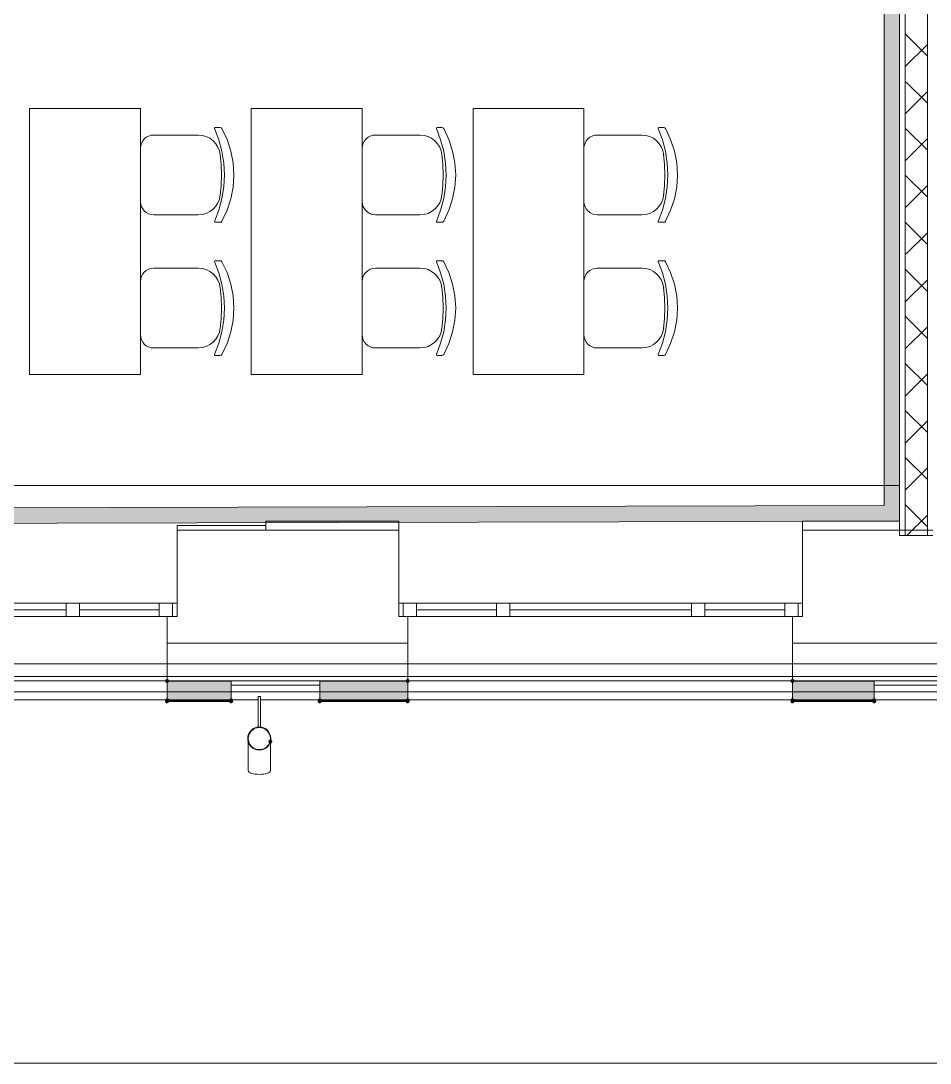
# Model space of a CAD drawing. Header units: millimetres. Extents: x 0 to 1189, y 0 to 841.
# Drawn here: x 423.22 to 464.22, y 287.87 to 334.86 of the extents above; entities that cross this region are included whole.
import ezdxf

# ---------------------------------------------------------------- set-up
doc = ezdxf.new("R2010")
doc.units = ezdxf.units.MM

msp = doc.modelspace()

# ---------------------------------------------------------------- hatches: boundary and pattern name
at = {"true_color": 0x9f9f00}
h = msp.add_hatch(color=54, dxfattribs=at)
h.dxf.hatch_style = 2
h.paths.add_polyline_path([(462.149706, 363.301326), (462.849707, 363.304326), (462.849707, 313.004249), (462.149706, 313.002249)])
at = {"true_color": 0xf1d696}
h = msp.add_hatch(color=41, dxfattribs=at)
h.dxf.hatch_style = 2
h.paths.add_polyline_path([(462.149706, 313.002249), (462.149706, 312.302248), (380.542581, 312.105248), (380.533581, 312.805249)])
h = msp.add_hatch(color=41, dxfattribs=at)
h.dxf.hatch_style = 2
h.paths.add_polyline_path([(462.149706, 313.002249), (462.849707, 313.004249), (462.849707, 312.304248)])
h = msp.add_hatch(color=41, dxfattribs=at)
h.dxf.hatch_style = 2
h.paths.add_polyline_path([(462.149706, 312.302248), (462.149706, 313.002249), (462.848707, 312.305248)])
h = msp.add_hatch(color=7)
h.dxf.hatch_style = 2
h.paths.add_polyline_path([(429.726657, 305.094237), (429.753094, 305.030674), (429.816657, 305.004237), (429.880219, 305.030674), (429.906657, 305.094237), (429.906657, 305.104237), (429.880219, 305.167799), (429.816657, 305.194237), (429.753094, 305.167799), (429.726657, 305.104237)])
at = {"true_color": 0x3d3d3d}
h = msp.add_hatch(color=250, dxfattribs=at)
h.dxf.hatch_style = 2
h.paths.add_polyline_path([(432.701661, 305.094237), (432.701661, 304.232235), (429.816657, 304.232235), (429.816657, 305.094237)])
h = msp.add_hatch(color=250, dxfattribs=at)
h.dxf.hatch_style = 2
h.paths.add_polyline_path([(440.666673, 305.094237), (440.666673, 304.232235), (436.701667, 304.232235), (436.701667, 305.094237)])
h = msp.add_hatch(color=250, dxfattribs=at)
h.dxf.hatch_style = 2
h.paths.add_polyline_path([(440.666673, 305.094237), (440.182673, 305.094237), (440.666673, 305.104237)])
h = msp.add_hatch(color=7)
h.dxf.hatch_style = 2
h.paths.add_polyline_path([(440.756673, 305.104237), (440.730236, 305.167799), (440.666673, 305.194237), (440.603111, 305.167799), (440.576673, 305.104237), (440.576673, 305.094237), (440.603111, 305.030674), (440.666673, 305.004237), (440.730236, 305.030674), (440.756673, 305.094237)])
h = msp.add_hatch(color=7)
h.dxf.hatch_style = 2
h.paths.add_polyline_path([(457.9267, 305.094237), (457.953137, 305.030674), (458.0167, 305.004237), (458.080262, 305.030674), (458.1067, 305.094237), (458.1067, 305.104237), (458.080262, 305.167799), (458.0167, 305.194237), (457.953137, 305.167799), (457.9267, 305.104237)])
h = msp.add_hatch(color=250, dxfattribs=at)
h.dxf.hatch_style = 2
h.paths.add_polyline_path([(458.0167, 305.094237), (461.701705, 305.094237), (461.701705, 304.232235), (458.0167, 304.232235)])
h = msp.add_hatch(color=250, dxfattribs=at)
h.dxf.hatch_style = 2
h.paths.add_polyline_path([(461.701705, 305.094237), (458.644701, 305.094237), (461.701705, 305.104237)])
h = msp.add_hatch(color=7)
h.dxf.hatch_style = 2
h.paths.add_polyline_path([(429.906657, 304.232235), (429.880219, 304.295798), (429.816657, 304.322236), (429.753094, 304.295798), (429.726657, 304.232235), (429.726657, 304.219235), (429.753094, 304.155673), (429.816657, 304.129235), (429.880219, 304.155673), (429.906657, 304.219235)])
h = msp.add_hatch(color=7)
h.dxf.hatch_style = 2
h.paths.add_polyline_path([(429.726657, 304.211235), (429.753094, 304.147673), (429.816657, 304.121235), (429.880219, 304.147673), (429.906657, 304.211235), (429.880219, 304.277798), (429.816657, 304.304236), (429.753094, 304.277798)])
h = msp.add_hatch(color=7)
h.dxf.hatch_style = 2
h.paths.add_polyline_path([(429.726657, 304.188235), (429.753094, 304.124673), (429.816657, 304.098235), (429.880219, 304.124673), (429.906657, 304.188235), (429.880219, 304.255798), (429.816657, 304.282236), (429.753094, 304.255798)])
h = msp.add_hatch(color=7)
h.dxf.hatch_style = 2
h.paths.add_polyline_path([(429.726657, 304.176235), (429.753094, 304.112673), (429.816657, 304.086235), (429.880219, 304.112673), (429.906657, 304.176235), (429.906657, 304.189235), (429.880219, 304.252798), (429.816657, 304.279236), (429.753094, 304.252798), (429.726657, 304.189235)])
h = msp.add_hatch(color=7)
h.dxf.hatch_style = 2
h.paths.add_polyline_path([(429.906657, 304.189235), (429.880219, 304.252798), (429.816657, 304.279236), (429.753094, 304.252798), (429.726657, 304.189235), (429.726657, 304.176235), (429.753094, 304.112673), (429.816657, 304.086235), (429.880219, 304.112673), (429.906657, 304.176235)])
h = msp.add_hatch(color=7)
h.dxf.hatch_style = 2
h.paths.add_polyline_path([(429.906657, 304.186235), (429.880219, 304.249798), (429.816657, 304.276236), (429.753094, 304.249798), (429.726657, 304.186235), (429.726657, 304.176235), (429.753094, 304.112673), (429.816657, 304.086235), (429.880219, 304.112673), (429.906657, 304.176235)])
h = msp.add_hatch(color=250, dxfattribs=at)
h.dxf.hatch_style = 2
h.paths.add_polyline_path([(429.816657, 304.176235), (429.816657, 304.188235), (432.701661, 304.188235), (432.701661, 304.176235)])
h = msp.add_hatch(color=7)
h.dxf.hatch_style = 2
h.paths.add_polyline_path([(432.611661, 304.219235), (432.638098, 304.155673), (432.701661, 304.129235), (432.765224, 304.155673), (432.791661, 304.219235), (432.791661, 304.232235), (432.765224, 304.295798), (432.701661, 304.322236), (432.638098, 304.295798), (432.611661, 304.232235)])
h = msp.add_hatch(color=7)
h.dxf.hatch_style = 2
h.paths.add_polyline_path([(432.791661, 304.214235), (432.765224, 304.277798), (432.701661, 304.304236), (432.638098, 304.277798), (432.611661, 304.214235), (432.638098, 304.147673), (432.701661, 304.121235), (432.765224, 304.147673)])
h = msp.add_hatch(color=7)
h.dxf.hatch_style = 2
h.paths.add_polyline_path([(432.791661, 304.192235), (432.765224, 304.255798), (432.701661, 304.282236), (432.638098, 304.255798), (432.611661, 304.192235), (432.638098, 304.124673), (432.701661, 304.098235), (432.765224, 304.124673)])
h = msp.add_hatch(color=7)
h.dxf.hatch_style = 2
h.paths.add_polyline_path([(432.611661, 304.176235), (432.638098, 304.112673), (432.701661, 304.086235), (432.765224, 304.112673), (432.791661, 304.176235), (432.791661, 304.189235), (432.765224, 304.252798), (432.701661, 304.279236), (432.638098, 304.252798), (432.611661, 304.189235)])
h = msp.add_hatch(color=7)
h.dxf.hatch_style = 2
h.paths.add_polyline_path([(432.791661, 304.189235), (432.765224, 304.252798), (432.701661, 304.279236), (432.638098, 304.252798), (432.611661, 304.189235), (432.611661, 304.176235), (432.638098, 304.112673), (432.701661, 304.086235), (432.765224, 304.112673), (432.791661, 304.176235)])
h = msp.add_hatch(color=7)
h.dxf.hatch_style = 2
h.paths.add_polyline_path([(432.611661, 304.176235), (432.638098, 304.112673), (432.701661, 304.086235), (432.765224, 304.112673), (432.791661, 304.176235), (432.791661, 304.186235), (432.765224, 304.249798), (432.701661, 304.276236), (432.638098, 304.249798), (432.611661, 304.186235)])
h = msp.add_hatch(color=7)
h.dxf.hatch_style = 2
h.paths.add_polyline_path([(436.791667, 304.232235), (436.76523, 304.295798), (436.701667, 304.322236), (436.638105, 304.295798), (436.611667, 304.232235), (436.611667, 304.219235), (436.638105, 304.155673), (436.701667, 304.129235), (436.76523, 304.155673), (436.791667, 304.219235)])
h = msp.add_hatch(color=7)
h.dxf.hatch_style = 2
h.paths.add_polyline_path([(436.611667, 304.211235), (436.638105, 304.147673), (436.701667, 304.121235), (436.76523, 304.147673), (436.791667, 304.211235), (436.76523, 304.277798), (436.701667, 304.304236), (436.638105, 304.277798)])
h = msp.add_hatch(color=7)
h.dxf.hatch_style = 2
h.paths.add_polyline_path([(436.611667, 304.188235), (436.638105, 304.124673), (436.701667, 304.098235), (436.76523, 304.124673), (436.791667, 304.188235), (436.76523, 304.255798), (436.701667, 304.282236), (436.638105, 304.255798)])
h = msp.add_hatch(color=7)
h.dxf.hatch_style = 2
h.paths.add_polyline_path([(436.611667, 304.176235), (436.638105, 304.112673), (436.701667, 304.086235), (436.76523, 304.112673), (436.791667, 304.176235), (436.791667, 304.189235), (436.76523, 304.252798), (436.701667, 304.279236), (436.638105, 304.252798), (436.611667, 304.189235)])
h = msp.add_hatch(color=7)
h.dxf.hatch_style = 2
h.paths.add_polyline_path([(436.791667, 304.189235), (436.76523, 304.252798), (436.701667, 304.279236), (436.638105, 304.252798), (436.611667, 304.189235), (436.611667, 304.176235), (436.638105, 304.112673), (436.701667, 304.086235), (436.76523, 304.112673), (436.791667, 304.176235)])
h = msp.add_hatch(color=7)
h.dxf.hatch_style = 2
h.paths.add_polyline_path([(436.791667, 304.186235), (436.76523, 304.249798), (436.701667, 304.276236), (436.638105, 304.249798), (436.611667, 304.186235), (436.611667, 304.176235), (436.638105, 304.112673), (436.701667, 304.086235), (436.76523, 304.112673), (436.791667, 304.176235)])
h = msp.add_hatch(color=250, dxfattribs=at)
h.dxf.hatch_style = 2
h.paths.add_polyline_path([(436.701667, 304.176235), (436.701667, 304.188235), (440.666673, 304.188235), (440.666673, 304.176235)])
h = msp.add_hatch(color=7)
h.dxf.hatch_style = 2
h.paths.add_polyline_path([(440.576673, 304.219235), (440.603111, 304.155673), (440.666673, 304.129235), (440.730236, 304.155673), (440.756673, 304.219235), (440.756673, 304.232235), (440.730236, 304.295798), (440.666673, 304.322236), (440.603111, 304.295798), (440.576673, 304.232235)])
h = msp.add_hatch(color=7)
h.dxf.hatch_style = 2
h.paths.add_polyline_path([(440.756673, 304.214235), (440.730236, 304.277798), (440.666673, 304.304236), (440.603111, 304.277798), (440.576673, 304.214235), (440.603111, 304.147673), (440.666673, 304.121235), (440.730236, 304.147673)])
h = msp.add_hatch(color=7)
h.dxf.hatch_style = 2
h.paths.add_polyline_path([(440.756673, 304.192235), (440.730236, 304.255798), (440.666673, 304.282236), (440.603111, 304.255798), (440.576673, 304.192235), (440.603111, 304.124673), (440.666673, 304.098235), (440.730236, 304.124673)])
h = msp.add_hatch(color=7)
h.dxf.hatch_style = 2
h.paths.add_polyline_path([(440.576673, 304.176235), (440.603111, 304.112673), (440.666673, 304.086235), (440.730236, 304.112673), (440.756673, 304.176235), (440.756673, 304.189235), (440.730236, 304.252798), (440.666673, 304.279236), (440.603111, 304.252798), (440.576673, 304.189235)])
h = msp.add_hatch(color=7)
h.dxf.hatch_style = 2
h.paths.add_polyline_path([(440.756673, 304.189235), (440.730236, 304.252798), (440.666673, 304.279236), (440.603111, 304.252798), (440.576673, 304.189235), (440.576673, 304.176235), (440.603111, 304.112673), (440.666673, 304.086235), (440.730236, 304.112673), (440.756673, 304.176235)])
h = msp.add_hatch(color=7)
h.dxf.hatch_style = 2
h.paths.add_polyline_path([(440.576673, 304.176235), (440.603111, 304.112673), (440.666673, 304.086235), (440.730236, 304.112673), (440.756673, 304.176235), (440.756673, 304.186235), (440.730236, 304.249798), (440.666673, 304.276236), (440.603111, 304.249798), (440.576673, 304.186235)])
h = msp.add_hatch(color=7)
h.dxf.hatch_style = 2
h.paths.add_polyline_path([(458.1067, 304.232235), (458.080262, 304.295798), (458.0167, 304.322236), (457.953137, 304.295798), (457.9267, 304.232235), (457.9267, 304.219235), (457.953137, 304.155673), (458.0167, 304.129235), (458.080262, 304.155673), (458.1067, 304.219235)])
h = msp.add_hatch(color=7)
h.dxf.hatch_style = 2
h.paths.add_polyline_path([(457.9267, 304.211235), (457.953137, 304.147673), (458.0167, 304.121235), (458.080262, 304.147673), (458.1067, 304.211235), (458.080262, 304.277798), (458.0167, 304.304236), (457.953137, 304.277798)])
h = msp.add_hatch(color=7)
h.dxf.hatch_style = 2
h.paths.add_polyline_path([(457.9267, 304.188235), (457.953137, 304.124673), (458.0167, 304.098235), (458.080262, 304.124673), (458.1067, 304.188235), (458.080262, 304.255798), (458.0167, 304.282236), (457.953137, 304.255798)])
h = msp.add_hatch(color=7)
h.dxf.hatch_style = 2
h.paths.add_polyline_path([(457.9267, 304.176235), (457.953137, 304.112673), (458.0167, 304.086235), (458.080262, 304.112673), (458.1067, 304.176235), (458.1067, 304.189235), (458.080262, 304.252798), (458.0167, 304.279236), (457.953137, 304.252798), (457.9267, 304.189235)])
h = msp.add_hatch(color=7)
h.dxf.hatch_style = 2
h.paths.add_polyline_path([(458.1067, 304.189235), (458.080262, 304.252798), (458.0167, 304.279236), (457.953137, 304.252798), (457.9267, 304.189235), (457.9267, 304.176235), (457.953137, 304.112673), (458.0167, 304.086235), (458.080262, 304.112673), (458.1067, 304.176235)])
h = msp.add_hatch(color=7)
h.dxf.hatch_style = 2
h.paths.add_polyline_path([(458.1067, 304.186235), (458.080262, 304.249798), (458.0167, 304.276236), (457.953137, 304.249798), (457.9267, 304.186235), (457.9267, 304.176235), (457.953137, 304.112673), (458.0167, 304.086235), (458.080262, 304.112673), (458.1067, 304.176235)])
h = msp.add_hatch(color=250, dxfattribs=at)
h.dxf.hatch_style = 2
h.paths.add_polyline_path([(461.701705, 304.214235), (458.0167, 304.214235)])
h = msp.add_hatch(color=250, dxfattribs=at)
h.dxf.hatch_style = 2
h.paths.add_polyline_path([(458.0167, 304.176235), (458.0167, 304.188235), (461.701705, 304.188235), (461.701705, 304.176235)])
h = msp.add_hatch(color=7)
h.dxf.hatch_style = 2
h.paths.add_polyline_path([(461.611705, 304.219235), (461.638143, 304.155673), (461.701705, 304.129235), (461.765268, 304.155673), (461.791706, 304.219235), (461.791706, 304.232235), (461.765268, 304.295798), (461.701705, 304.322236), (461.638143, 304.295798), (461.611705, 304.232235)])
h = msp.add_hatch(color=7)
h.dxf.hatch_style = 2
h.paths.add_polyline_path([(461.791706, 304.214235), (461.765268, 304.277798), (461.701705, 304.304236), (461.638143, 304.277798), (461.611705, 304.214235), (461.638143, 304.147673), (461.701705, 304.121235), (461.765268, 304.147673)])
h = msp.add_hatch(color=7)
h.dxf.hatch_style = 2
h.paths.add_polyline_path([(461.791706, 304.192235), (461.765268, 304.255798), (461.701705, 304.282236), (461.638143, 304.255798), (461.611705, 304.192235), (461.638143, 304.124673), (461.701705, 304.098235), (461.765268, 304.124673)])
h = msp.add_hatch(color=7)
h.dxf.hatch_style = 2
h.paths.add_polyline_path([(461.611705, 304.176235), (461.638143, 304.112673), (461.701705, 304.086235), (461.765268, 304.112673), (461.791706, 304.176235), (461.791706, 304.189235), (461.765268, 304.252798), (461.701705, 304.279236), (461.638143, 304.252798), (461.611705, 304.189235)])
h = msp.add_hatch(color=7)
h.dxf.hatch_style = 2
h.paths.add_polyline_path([(461.791706, 304.189235), (461.765268, 304.252798), (461.701705, 304.279236), (461.638143, 304.252798), (461.611705, 304.189235), (461.611705, 304.176235), (461.638143, 304.112673), (461.701705, 304.086235), (461.765268, 304.112673), (461.791706, 304.176235)])
h = msp.add_hatch(color=7)
h.dxf.hatch_style = 2
h.paths.add_polyline_path([(461.611705, 304.176235), (461.638143, 304.112673), (461.701705, 304.086235), (461.765268, 304.112673), (461.791706, 304.176235), (461.791706, 304.186235), (461.765268, 304.249798), (461.701705, 304.276236), (461.638143, 304.249798), (461.611705, 304.186235)])
h = msp.add_hatch(color=7)
h.dxf.hatch_style = 2
h.paths.add_polyline_path([(434.562664, 302.373233), (434.536226, 302.436795), (434.472664, 302.463233), (434.409101, 302.436795), (434.382664, 302.373233), (434.382664, 302.361233), (434.409101, 302.29767), (434.472664, 302.271232), (434.536226, 302.29767), (434.562664, 302.361233)])

# ---------------------------------------------------------------- linework, layer by layer
at = {"color": 7, "lineweight": 0}
for points in [[(462.849707, 364.004327), (462.849707, 312.304248)], [(462.849707, 313.004249), (462.849707, 364.004327)], [(463.099708, 364.004327), (463.099708, 311.656247)], [(464.099709, 364.004327), (464.099709, 311.656247)], [(462.149706, 363.301326), (462.149706, 313.002249)], [(464.099709, 333.26628), (463.099708, 334.266281)], [(463.099708, 332.793279), (464.099709, 333.793281)], [(464.099709, 331.145277), (463.099708, 332.145278)], [(463.099708, 330.672276), (464.099709, 331.672277)], [(464.099709, 329.024273), (463.099708, 330.024275)], [(463.099708, 328.550273), (464.099709, 329.550274)], [(464.099709, 326.90227), (463.099708, 327.902272)], [(463.099708, 326.429269), (464.099709, 327.429271)], [(464.099709, 324.781267), (463.099708, 325.781268)], [(463.099708, 324.308266), (464.099709, 325.308268)], [(464.099709, 322.660264), (463.099708, 323.660265)], [(463.099708, 322.187263), (464.099709, 323.187264)], [(464.099709, 320.53826), (463.099708, 321.538262)], [(463.099708, 320.06526), (464.099709, 321.065261)], [(464.099709, 318.417257), (463.099708, 319.417259)], [(463.099708, 317.944256), (464.099709, 318.944258)], [(464.099709, 316.296254), (463.099708, 317.296255)], [(463.099708, 315.823253), (464.099709, 316.823255)], [(464.099709, 314.174251), (463.099708, 315.174252)], [(463.099708, 313.70125), (464.099709, 314.701251)], [(462.849707, 313.90425), (379.81958, 313.90425)], [(462.149706, 313.002249), (380.533581, 312.805249)], [(462.849707, 312.304248), (462.849707, 313.004249)], [(464.099709, 312.053247), (463.099708, 313.053249)], [(463.175708, 311.656247), (464.099709, 312.580248)], [(380.542581, 312.105248), (462.849707, 312.304248)], [(434.276663, 312.104248), (430.266657, 312.104248)], [(430.266657, 312.104248), (430.266657, 311.904247)], [(440.266673, 312.304248), (434.276663, 312.304248)], [(434.276663, 312.304248), (434.276663, 311.904247)], [(440.266673, 311.904247), (440.266673, 312.304248)], [(462.849707, 312.304248), (458.4667, 312.304248)], [(458.4667, 312.304248), (458.4667, 311.904247)], [(462.849707, 312.304248), (462.849707, 311.904247)], [(430.266657, 311.904247), (430.266657, 308.604242)], [(430.266657, 311.904247), (440.266673, 311.904247)], [(440.266673, 308.604242), (440.266673, 311.904247)], [(458.4667, 311.904247), (458.4667, 308.604242)], [(458.4667, 311.904247), (464.349709, 311.904247)], [(462.849707, 311.904247), (462.849707, 311.656247)], [(462.849707, 311.656247), (464.349709, 311.656247)], [(417.066637, 308.604242), (425.26665, 308.604242)], [(425.26665, 308.304242), (417.066637, 308.304242)], [(425.26665, 308.004241), (425.26665, 308.604242)], [(425.26665, 308.604242), (425.866651, 308.604242)], [(425.866651, 308.604242), (425.26665, 308.604242)], [(425.866651, 308.604242), (425.866651, 308.004241)], [(425.866651, 308.604242), (429.466656, 308.604242)], [(429.466656, 308.304242), (425.866651, 308.304242)], [(429.466656, 308.004241), (429.466656, 308.604242)], [(429.466656, 308.604242), (430.266657, 308.604242)], [(430.266657, 308.604242), (429.466656, 308.604242)], [(430.066657, 308.604242), (430.066657, 308.004241)], [(430.266657, 308.604242), (430.266657, 308.004241)], [(430.266657, 308.004241), (430.266657, 308.604242)], [(441.066674, 308.604242), (440.266673, 308.604242)], [(440.266673, 308.604242), (440.266673, 308.004241)], [(441.066674, 308.604242), (440.266673, 308.604242)], [(440.266673, 308.604242), (440.266673, 308.004241)], [(440.466673, 308.604242), (440.466673, 308.004241)], [(441.066674, 308.004241), (441.066674, 308.604242)], [(441.066674, 308.604242), (444.666679, 308.604242)], [(444.666679, 308.304242), (441.066674, 308.304242)], [(444.666679, 308.004241), (444.666679, 308.604242)], [(444.666679, 308.604242), (445.26668, 308.604242)], [(445.26668, 308.604242), (444.666679, 308.604242)], [(445.26668, 308.604242), (445.26668, 308.004241)], [(445.26668, 308.604242), (453.466693, 308.604242)], [(453.466693, 308.304242), (445.26668, 308.304242)], [(453.466693, 308.004241), (453.466693, 308.604242)], [(453.466693, 308.604242), (454.066694, 308.604242)], [(454.066694, 308.604242), (453.466693, 308.604242)], [(454.066694, 308.604242), (454.066694, 308.004241)], [(454.066694, 308.604242), (457.666699, 308.604242)], [(457.666699, 308.304242), (454.066694, 308.304242)], [(457.666699, 308.004241), (457.666699, 308.604242)], [(457.666699, 308.604242), (458.4667, 308.604242)], [(458.4667, 308.604242), (457.666699, 308.604242)], [(458.2667, 308.604242), (458.2667, 308.004241)], [(458.4667, 308.604242), (458.4667, 308.004241)], [(458.4667, 308.004241), (458.4667, 308.604242)], [(425.26665, 308.004241), (417.066637, 308.004241)], [(425.866651, 308.004241), (425.26665, 308.004241)], [(425.26665, 308.004241), (425.866651, 308.004241)], [(429.466656, 308.004241), (425.866651, 308.004241)], [(430.266657, 308.004241), (429.466656, 308.004241)], [(429.466656, 308.004241), (430.266657, 308.004241)], [(429.816657, 308.004241), (429.816657, 306.804239)], [(440.266673, 308.004241), (441.066674, 308.004241)], [(440.266673, 308.004241), (441.066674, 308.004241)], [(440.666673, 306.804239), (440.666673, 308.004241)], [(444.666679, 308.004241), (441.066674, 308.004241)], [(445.26668, 308.004241), (444.666679, 308.004241)], [(444.666679, 308.004241), (445.26668, 308.004241)], [(453.466693, 308.004241), (445.26668, 308.004241)], [(454.066694, 308.004241), (453.466693, 308.004241)], [(453.466693, 308.004241), (454.066694, 308.004241)], [(457.666699, 308.004241), (454.066694, 308.004241)], [(458.4667, 308.004241), (457.666699, 308.004241)], [(457.666699, 308.004241), (458.4667, 308.004241)], [(458.0167, 308.004241), (458.0167, 306.804239)], [(429.816657, 306.804239), (429.816657, 305.104237)], [(440.666673, 306.804239), (429.816657, 306.804239)], [(440.666673, 305.104237), (440.666673, 306.804239)], [(458.0167, 306.804239), (458.0167, 305.104237)], [(468.442716, 306.804239), (458.0167, 306.804239)], [(202.529309, 305.871238), (808.382235, 305.871238)], [(412.46663, 305.304237), (429.816657, 305.304237)], [(429.816657, 305.104237), (412.46663, 305.104237)], [(440.666673, 305.304237), (429.816657, 305.304237)], [(429.816657, 305.104237), (440.666673, 305.104237)], [(429.816657, 305.094237), (429.816657, 304.604236)], [(429.816657, 304.604236), (429.816657, 305.094237)], [(432.701661, 305.094237), (429.816657, 305.094237)], [(432.701661, 305.094237), (429.816657, 305.094237)], [(432.701661, 305.104237), (432.701661, 304.904237)], [(432.701661, 304.904237), (432.701661, 305.094237)], [(436.701667, 304.904237), (436.701667, 305.104237)], [(436.701667, 305.094237), (436.701667, 304.904237)], [(440.666673, 305.094237), (436.701667, 305.094237)], [(440.666673, 305.094237), (436.701667, 305.094237)], [(440.666673, 305.304237), (458.0167, 305.304237)], [(458.0167, 305.104237), (440.666673, 305.104237)], [(440.666673, 305.094237), (440.666673, 304.604236)], [(440.666673, 304.604236), (440.666673, 305.094237)], [(468.442716, 305.304237), (458.0167, 305.304237)], [(458.0167, 305.104237), (468.442716, 305.104237)], [(458.0167, 305.094237), (458.0167, 304.604236)], [(458.0167, 304.604236), (458.0167, 305.094237)], [(461.701705, 305.094237), (458.0167, 305.094237)], [(461.701705, 305.094237), (458.0167, 305.094237)], [(461.701705, 305.104237), (461.701705, 304.904237)], [(461.701705, 304.904237), (461.701705, 305.094237)], [(382.359584, 304.604236), (694.369061, 304.604236)], [(429.816657, 304.604236), (429.816657, 304.254236)], [(432.701661, 304.904237), (436.701667, 304.904237)], [(432.701661, 304.904237), (432.701661, 304.176235)], [(432.701661, 304.189235), (432.701661, 304.904237)], [(436.701667, 304.904237), (436.701667, 304.189235)], [(436.701667, 304.176235), (436.701667, 304.904237)], [(440.666673, 304.604236), (440.666673, 304.254236)], [(458.0167, 304.604236), (458.0167, 304.254236)], [(461.701705, 304.904237), (465.701711, 304.904237)], [(461.701705, 304.904237), (461.701705, 304.176235)], [(461.701705, 304.189235), (461.701705, 304.904237)], [(433.924663, 304.254236), (382.359584, 304.254236)], [(429.816657, 304.254236), (429.816657, 304.189235)], [(429.816657, 304.176235), (429.816657, 304.254236)], [(429.816657, 304.189235), (429.816657, 304.232235)], [(432.701661, 304.232235), (429.816657, 304.232235)], [(429.816657, 304.219235), (429.816657, 304.189235)], [(429.816657, 304.189235), (429.816657, 304.219235)], [(429.816657, 304.219235), (429.816657, 304.189235)], [(432.701661, 304.219235), (429.816657, 304.219235)], [(432.701661, 304.214235), (429.816657, 304.214235)], [(429.816657, 304.192235), (429.816657, 304.211235)], [(429.816657, 304.211235), (429.816657, 304.192235)], [(432.701661, 304.211235), (429.816657, 304.211235)], [(432.701661, 304.192235), (429.816657, 304.192235)], [(432.701661, 304.189235), (429.816657, 304.189235)], [(432.701661, 304.188235), (429.816657, 304.188235)], [(432.701661, 304.186235), (429.816657, 304.186235)], [(432.701661, 304.176235), (429.816657, 304.176235)], [(432.701661, 304.176235), (429.816657, 304.176235)], [(432.701661, 304.232235), (432.701661, 304.189235)], [(432.701661, 304.189235), (432.701661, 304.219235)], [(432.701661, 304.219235), (432.701661, 304.189235)], [(432.701661, 304.189235), (432.701661, 304.219235)], [(432.701661, 304.192235), (432.701661, 304.211235)], [(432.701661, 304.211235), (432.701661, 304.192235)], [(433.922663, 304.404236), (433.922663, 303.012234)], [(434.022663, 304.404236), (433.922663, 304.404236)], [(465.701711, 304.254236), (434.020663, 304.254236)], [(434.022663, 303.012234), (434.022663, 304.404236)], [(436.701667, 304.189235), (436.701667, 304.232235)], [(440.666673, 304.232235), (436.701667, 304.232235)], [(436.701667, 304.219235), (436.701667, 304.189235)], [(436.701667, 304.189235), (436.701667, 304.219235)], [(436.701667, 304.219235), (436.701667, 304.189235)], [(440.666673, 304.219235), (436.701667, 304.219235)], [(440.666673, 304.214235), (436.701667, 304.214235)], [(436.701667, 304.192235), (436.701667, 304.211235)], [(436.701667, 304.211235), (436.701667, 304.192235)], [(440.666673, 304.211235), (436.701667, 304.211235)], [(440.666673, 304.192235), (436.701667, 304.192235)], [(440.666673, 304.189235), (436.701667, 304.189235)], [(440.666673, 304.188235), (436.701667, 304.188235)], [(440.666673, 304.186235), (436.701667, 304.186235)], [(440.666673, 304.176235), (436.701667, 304.176235)], [(440.666673, 304.176235), (436.701667, 304.176235)], [(440.666673, 304.254236), (440.666673, 304.176235)], [(440.666673, 304.189235), (440.666673, 304.254236)], [(440.666673, 304.232235), (440.666673, 304.189235)], [(440.666673, 304.189235), (440.666673, 304.219235)], [(440.666673, 304.219235), (440.666673, 304.189235)], [(440.666673, 304.189235), (440.666673, 304.219235)], [(440.666673, 304.192235), (440.666673, 304.211235)], [(440.666673, 304.211235), (440.666673, 304.192235)], [(458.0167, 304.254236), (458.0167, 304.189235)], [(458.0167, 304.176235), (458.0167, 304.254236)], [(458.0167, 304.189235), (458.0167, 304.232235)], [(461.701705, 304.232235), (458.0167, 304.232235)], [(458.0167, 304.219235), (458.0167, 304.189235)], [(458.0167, 304.189235), (458.0167, 304.219235)], [(458.0167, 304.219235), (458.0167, 304.189235)], [(461.701705, 304.219235), (458.0167, 304.219235)], [(461.701705, 304.214235), (458.0167, 304.214235)], [(458.0167, 304.192235), (458.0167, 304.211235)], [(458.0167, 304.211235), (458.0167, 304.192235)], [(461.701705, 304.211235), (458.0167, 304.211235)], [(461.701705, 304.192235), (458.0167, 304.192235)], [(461.701705, 304.189235), (458.0167, 304.189235)], [(461.701705, 304.188235), (458.0167, 304.188235)], [(461.701705, 304.186235), (458.0167, 304.186235)], [(461.701705, 304.176235), (458.0167, 304.176235)], [(461.701705, 304.176235), (458.0167, 304.176235)], [(461.701705, 304.232235), (461.701705, 304.189235)], [(461.701705, 304.189235), (461.701705, 304.219235)], [(461.701705, 304.219235), (461.701705, 304.189235)], [(461.701705, 304.189235), (461.701705, 304.219235)], [(461.701705, 304.192235), (461.701705, 304.211235)], [(461.701705, 304.211235), (461.701705, 304.192235)], [(433.972663, 301.984232), (433.867919, 301.994763), (433.770335, 302.024982), (433.682008, 302.072826), (433.605037, 302.136232), (433.54152, 302.213139), (433.493553, 302.301483), (433.463235, 302.399201), (433.452662, 302.504233), (433.463235, 302.608977), (433.493553, 302.706561), (433.54152, 302.794888), (433.605037, 302.871858), (433.682008, 302.935376), (433.770335, 302.983343), (433.867919, 303.013661), (433.972663, 303.024234)], [(433.972663, 302.004232), (433.871936, 302.014355), (433.7781, 302.043404), (433.69317, 302.089398), (433.619162, 302.150357), (433.558092, 302.224301), (433.511975, 302.309248), (433.482826, 302.403219), (433.472662, 302.504233), (433.482826, 302.60496), (433.511975, 302.698796), (433.558092, 302.783725), (433.619162, 302.857733), (433.69317, 302.918804), (433.7781, 302.964921), (433.871936, 302.99407), (433.972663, 303.004234)], [(433.972663, 303.024234), (434.077407, 303.013661), (434.174991, 302.983343), (434.263318, 302.935376), (434.340289, 302.871858), (434.403806, 302.794888), (434.451773, 302.706561), (434.482092, 302.608977), (434.492664, 302.504233), (434.482092, 302.399201), (434.451773, 302.301483), (434.403806, 302.213139), (434.340289, 302.136232), (434.263318, 302.072826), (434.174991, 302.024982), (434.077407, 301.994763), (433.972663, 301.984232)], [(433.972663, 303.004234), (434.07339, 302.99407), (434.167226, 302.964921), (434.252156, 302.918804), (434.326164, 302.857733), (434.387234, 302.783725), (434.433351, 302.698796), (434.4625, 302.60496), (434.472664, 302.504233), (434.4625, 302.403219), (434.433351, 302.309248), (434.387234, 302.224301), (434.326164, 302.150357), (434.252156, 302.089398), (434.167226, 302.043404), (434.07339, 302.014355), (433.972663, 302.004232)], [(433.472662, 302.350233), (433.472662, 302.373233)], [(433.472662, 302.322233), (433.472662, 302.350233)], [(433.472662, 302.293233), (433.472662, 302.322233)], [(433.472662, 302.261232), (433.472662, 302.293233)], [(433.472662, 302.227232), (433.472662, 302.261232)], [(433.472662, 302.192232), (433.472662, 302.227232)], [(433.472662, 302.154232), (433.472662, 302.192232)], [(433.472662, 302.115232), (433.472662, 302.154232)], [(434.472664, 302.361233), (434.472664, 302.334233)], [(434.472664, 302.334233), (434.472664, 302.305233)], [(434.472664, 302.305233), (434.472664, 302.275233)], [(434.472664, 302.275233), (434.472664, 302.242232)], [(434.472664, 302.242232), (434.472664, 302.207232)], [(434.472664, 302.207232), (434.472664, 302.170232)], [(434.472664, 302.170232), (434.472664, 302.131232)], [(434.472664, 302.131232), (434.472664, 302.091232)], [(433.472662, 302.074232), (433.472662, 302.115232)], [(433.472662, 302.031232), (433.472662, 302.074232)], [(433.472662, 301.986232), (433.472662, 302.031232)], [(433.472662, 301.940232), (433.472662, 301.986232)], [(433.472662, 301.892232), (433.472662, 301.940232)], [(433.472662, 301.843232), (433.472662, 301.892232)], [(433.472662, 301.793232), (433.472662, 301.843232)], [(433.472662, 301.741232), (433.472662, 301.793232)], [(433.472662, 301.689232), (433.472662, 301.741232)], [(433.472662, 301.635232), (433.472662, 301.689232)], [(434.472664, 302.091232), (434.472664, 302.049232)], [(434.472664, 302.049232), (434.472664, 302.005232)], [(434.472664, 302.005232), (434.472664, 301.959232)], [(434.472664, 301.959232), (434.472664, 301.912232)], [(434.472664, 301.912232), (434.472664, 301.864232)], [(434.472664, 301.864232), (434.472664, 301.814232)], [(434.472664, 301.814232), (434.472664, 301.763232)], [(434.472664, 301.763232), (434.472664, 301.711232)], [(434.472664, 301.711232), (434.472664, 301.657232)], [(434.472664, 301.657232), (434.472664, 301.603231)], [(433.472662, 301.580231), (433.472662, 301.635232)], [(433.472662, 301.524231), (433.472662, 301.580231)], [(433.472662, 301.467231), (433.472662, 301.524231)], [(433.472662, 301.467231), (433.472662, 301.042231)], [(434.472664, 301.603231), (434.472664, 301.547231)], [(434.472664, 301.547231), (434.472664, 301.491231)], [(434.472664, 301.491231), (434.472664, 301.467231)], [(434.472664, 301.042231), (434.472664, 301.467231)], [(433.972663, 300.88823), (433.871936, 300.891361), (433.7781, 300.90034), (433.69317, 300.914545), (433.619162, 300.933355), (433.558092, 300.95615), (433.511975, 300.982309), (433.482826, 301.011209), (433.472662, 301.042231)], [(434.472664, 301.042231), (434.4625, 301.011209), (434.433351, 300.982309), (434.387234, 300.95615), (434.326164, 300.933355), (434.252156, 300.914545), (434.167226, 300.90034), (434.07339, 300.891361), (433.972663, 300.88823)], [(202.529309, 287.87121), (808.382235, 287.87121)]]:
    msp.add_lwpolyline(points, dxfattribs=at)
at = {"color": 253, "lineweight": 0, "true_color": 0x999999}
for points in [[(423.614647, 330.910276), (423.614647, 318.910258)], [(428.614655, 330.910276), (423.614647, 330.910276)], [(428.614655, 318.910258), (428.614655, 330.910276)], [(433.614662, 330.910276), (433.614662, 318.910258)], [(438.61467, 330.910276), (433.614662, 330.910276)], [(438.61467, 318.910258), (438.61467, 330.910276)], [(443.614678, 330.910276), (443.614678, 318.910258)], [(448.614685, 330.910276), (443.614678, 330.910276)], [(448.614685, 318.910258), (448.614685, 330.910276)], [(431.96166, 330.002275), (431.95766, 330.016275), (431.96666, 330.037275), (431.98766, 330.046275)], [(431.96166, 330.002275), (431.95766, 330.016275), (431.96666, 330.037275), (431.98766, 330.046275)], [(431.96166, 330.002275), (432.15202, 329.49879), (432.289035, 328.979648), (432.371864, 328.449069), (432.399661, 327.911272), (432.371864, 327.373318), (432.289035, 326.842395), (432.15202, 326.32291), (431.96166, 325.819268)], [(431.96166, 330.002275), (432.15202, 329.49879), (432.289035, 328.979648), (432.371864, 328.449069), (432.399661, 327.911272), (432.371864, 327.373318), (432.289035, 326.842395), (432.15202, 326.32291), (431.96166, 325.819268)], [(432.20466, 330.046275), (431.98766, 330.046275)], [(432.20466, 330.046275), (431.98766, 330.046275)], [(432.20466, 330.046275), (432.253535, 330.03365), (432.28966, 329.999275)], [(432.20466, 330.046275), (432.253535, 330.03365), (432.28966, 329.999275)], [(432.28966, 329.999275), (432.52338, 329.506102), (432.692411, 328.989398), (432.795067, 328.455632), (432.829661, 327.911272), (432.795067, 327.36649), (432.692411, 326.83277), (432.52338, 326.3163), (432.28966, 325.823268)], [(432.28966, 329.999275), (432.52338, 329.506102), (432.692411, 328.989398), (432.795067, 328.455632), (432.829661, 327.911272), (432.795067, 327.36649), (432.692411, 326.83277), (432.52338, 326.3163), (432.28966, 325.823268)], [(441.961675, 330.002275), (441.957675, 330.016275), (441.966675, 330.037275), (441.987675, 330.046275)], [(441.961675, 330.002275), (441.957675, 330.016275), (441.966675, 330.037275), (441.987675, 330.046275)], [(441.961675, 330.002275), (442.152035, 329.49879), (442.289051, 328.979648), (442.371879, 328.449069), (442.399676, 327.911272), (442.371879, 327.373318), (442.289051, 326.842395), (442.152035, 326.32291), (441.961675, 325.819268)], [(441.961675, 330.002275), (442.152035, 329.49879), (442.289051, 328.979648), (442.371879, 328.449069), (442.399676, 327.911272), (442.371879, 327.373318), (442.289051, 326.842395), (442.152035, 326.32291), (441.961675, 325.819268)], [(442.204676, 330.046275), (441.987675, 330.046275)], [(442.204676, 330.046275), (441.987675, 330.046275)], [(442.204676, 330.046275), (442.253551, 330.03365), (442.289676, 329.999275)], [(442.204676, 330.046275), (442.253551, 330.03365), (442.289676, 329.999275)], [(442.289676, 329.999275), (442.523395, 329.506102), (442.692426, 328.989398), (442.795083, 328.455632), (442.829677, 327.911272), (442.795083, 327.36649), (442.692426, 326.83277), (442.523395, 326.3163), (442.289676, 325.823268)], [(442.289676, 329.999275), (442.523395, 329.506102), (442.692426, 328.989398), (442.795083, 328.455632), (442.829677, 327.911272), (442.795083, 327.36649), (442.692426, 326.83277), (442.523395, 326.3163), (442.289676, 325.823268)], [(451.96169, 330.002275), (451.95769, 330.016275), (451.966691, 330.037275), (451.987691, 330.046275)], [(451.96169, 330.002275), (451.95769, 330.016275), (451.966691, 330.037275), (451.987691, 330.046275)], [(451.96169, 330.002275), (452.15205, 329.49879), (452.289066, 328.979648), (452.371894, 328.449069), (452.399691, 327.911272), (452.371894, 327.373318), (452.289066, 326.842395), (452.15205, 326.32291), (451.96169, 325.819268)], [(451.96169, 330.002275), (452.15205, 329.49879), (452.289066, 328.979648), (452.371894, 328.449069), (452.399691, 327.911272), (452.371894, 327.373318), (452.289066, 326.842395), (452.15205, 326.32291), (451.96169, 325.819268)], [(452.204691, 330.046275), (451.987691, 330.046275)], [(452.204691, 330.046275), (451.987691, 330.046275)], [(452.204691, 330.046275), (452.253566, 330.03365), (452.289691, 329.999275)], [(452.204691, 330.046275), (452.253566, 330.03365), (452.289691, 329.999275)], [(452.289691, 329.999275), (452.52341, 329.506102), (452.692442, 328.989398), (452.795098, 328.455632), (452.829692, 327.911272), (452.795098, 327.36649), (452.692442, 326.83277), (452.52341, 326.3163), (452.289691, 325.823268)], [(452.289691, 329.999275), (452.52341, 329.506102), (452.692442, 328.989398), (452.795098, 328.455632), (452.829692, 327.911272), (452.795098, 327.36649), (452.692442, 326.83277), (452.52341, 326.3163), (452.289691, 325.823268)], [(428.614655, 329.111274), (428.62686, 329.232088), (428.661858, 329.344664), (428.717223, 329.446577), (428.79053, 329.535399), (428.879352, 329.608706), (428.981265, 329.664071), (429.093841, 329.699069), (429.214656, 329.711274)], [(428.614655, 329.111274), (428.62686, 329.232088), (428.661858, 329.344664), (428.717223, 329.446577), (428.79053, 329.535399), (428.879352, 329.608706), (428.981265, 329.664071), (429.093841, 329.699069), (429.214656, 329.711274)], [(429.214656, 329.711274), (431.217659, 329.711274)], [(429.214656, 329.711274), (431.217659, 329.711274)], [(431.217659, 329.711274), (431.405895, 329.693562), (431.5828, 329.642509), (431.744915, 329.561245), (431.888785, 329.452899), (432.010951, 329.3206), (432.107957, 329.167477), (432.176346, 328.996658), (432.21266, 328.811273)], [(431.217659, 329.711274), (431.405895, 329.693562), (431.5828, 329.642509), (431.744915, 329.561245), (431.888785, 329.452899), (432.010951, 329.3206), (432.107957, 329.167477), (432.176346, 328.996658), (432.21266, 328.811273)], [(438.61467, 329.111274), (438.626875, 329.232088), (438.661873, 329.344664), (438.717239, 329.446577), (438.790545, 329.535399), (438.879368, 329.608706), (438.98128, 329.664071), (439.093856, 329.699069), (439.214671, 329.711274)], [(438.61467, 329.111274), (438.626875, 329.232088), (438.661873, 329.344664), (438.717239, 329.446577), (438.790545, 329.535399), (438.879368, 329.608706), (438.98128, 329.664071), (439.093856, 329.699069), (439.214671, 329.711274)], [(439.214671, 329.711274), (441.217674, 329.711274)], [(439.214671, 329.711274), (441.217674, 329.711274)], [(441.217674, 329.711274), (441.405911, 329.693562), (441.582815, 329.642509), (441.744931, 329.561245), (441.8888, 329.452899), (442.010966, 329.3206), (442.107972, 329.167477), (442.176361, 328.996658), (442.212676, 328.811273)], [(441.217674, 329.711274), (441.405911, 329.693562), (441.582815, 329.642509), (441.744931, 329.561245), (441.8888, 329.452899), (442.010966, 329.3206), (442.107972, 329.167477), (442.176361, 328.996658), (442.212676, 328.811273)], [(448.614685, 329.111274), (448.62689, 329.232088), (448.661889, 329.344664), (448.717254, 329.446577), (448.790561, 329.535399), (448.879383, 329.608706), (448.981295, 329.664071), (449.093872, 329.699069), (449.214686, 329.711274)], [(448.614685, 329.111274), (448.62689, 329.232088), (448.661889, 329.344664), (448.717254, 329.446577), (448.790561, 329.535399), (448.879383, 329.608706), (448.981295, 329.664071), (449.093872, 329.699069), (449.214686, 329.711274)], [(449.214686, 329.711274), (451.217689, 329.711274)], [(449.214686, 329.711274), (451.217689, 329.711274)], [(451.217689, 329.711274), (451.405926, 329.693562), (451.582831, 329.642509), (451.744946, 329.561245), (451.888815, 329.452899), (452.010982, 329.3206), (452.107988, 329.167477), (452.176376, 328.996658), (452.212691, 328.811273)], [(451.217689, 329.711274), (451.405926, 329.693562), (451.582831, 329.642509), (451.744946, 329.561245), (451.888815, 329.452899), (452.010982, 329.3206), (452.107988, 329.167477), (452.176376, 328.996658), (452.212691, 328.811273)], [(428.614655, 326.70927), (428.614655, 329.111274)], [(428.614655, 326.70927), (428.614655, 329.111274)], [(438.61467, 326.70927), (438.61467, 329.111274)], [(438.61467, 326.70927), (438.61467, 329.111274)], [(448.614685, 326.70927), (448.614685, 329.111274)], [(448.614685, 326.70927), (448.614685, 329.111274)], [(432.20766, 328.852273), (432.249535, 328.382147), (432.26366, 327.911272), (432.249535, 327.439521), (432.20766, 326.96927)], [(432.20766, 328.852273), (432.249535, 328.382147), (432.26366, 327.911272), (432.249535, 327.439521), (432.20766, 326.96927)], [(442.207676, 328.852273), (442.249551, 328.382147), (442.263676, 327.911272), (442.249551, 327.439521), (442.207676, 326.96927)], [(442.207676, 328.852273), (442.249551, 328.382147), (442.263676, 327.911272), (442.249551, 327.439521), (442.207676, 326.96927)], [(452.207691, 328.852273), (452.249566, 328.382147), (452.263691, 327.911272), (452.249566, 327.439521), (452.207691, 326.96927)], [(452.207691, 328.852273), (452.249566, 328.382147), (452.263691, 327.911272), (452.249566, 327.439521), (452.207691, 326.96927)], [(429.214656, 326.111269), (429.093841, 326.123433), (428.981265, 326.158331), (428.879352, 326.213574), (428.79053, 326.286769), (428.717223, 326.375527), (428.661858, 326.477457), (428.62686, 326.590168), (428.614655, 326.71127)], [(429.214656, 326.111269), (429.093841, 326.123433), (428.981265, 326.158331), (428.879352, 326.213574), (428.79053, 326.286769), (428.717223, 326.375527), (428.661858, 326.477457), (428.62686, 326.590168), (428.614655, 326.71127)], [(432.21266, 327.01127), (432.176346, 326.825885), (432.107957, 326.655067), (432.010951, 326.501943), (431.888785, 326.369644), (431.744915, 326.261298), (431.5828, 326.180035), (431.405895, 326.128982), (431.217659, 326.111269)], [(432.21266, 327.01127), (432.176346, 326.825885), (432.107957, 326.655067), (432.010951, 326.501943), (431.888785, 326.369644), (431.744915, 326.261298), (431.5828, 326.180035), (431.405895, 326.128982), (431.217659, 326.111269)], [(439.214671, 326.111269), (439.093856, 326.123433), (438.98128, 326.158331), (438.879368, 326.213574), (438.790545, 326.286769), (438.717239, 326.375527), (438.661873, 326.477457), (438.626875, 326.590168), (438.61467, 326.71127)], [(439.214671, 326.111269), (439.093856, 326.123433), (438.98128, 326.158331), (438.879368, 326.213574), (438.790545, 326.286769), (438.717239, 326.375527), (438.661873, 326.477457), (438.626875, 326.590168), (438.61467, 326.71127)], [(442.212676, 327.01127), (442.176361, 326.825885), (442.107972, 326.655067), (442.010966, 326.501943), (441.8888, 326.369644), (441.744931, 326.261298), (441.582815, 326.180035), (441.405911, 326.128982), (441.217674, 326.111269)], [(442.212676, 327.01127), (442.176361, 326.825885), (442.107972, 326.655067), (442.010966, 326.501943), (441.8888, 326.369644), (441.744931, 326.261298), (441.582815, 326.180035), (441.405911, 326.128982), (441.217674, 326.111269)], [(449.214686, 326.111269), (449.093872, 326.123433), (448.981295, 326.158331), (448.879383, 326.213574), (448.790561, 326.286769), (448.717254, 326.375527), (448.661889, 326.477457), (448.62689, 326.590168), (448.614685, 326.71127)], [(449.214686, 326.111269), (449.093872, 326.123433), (448.981295, 326.158331), (448.879383, 326.213574), (448.790561, 326.286769), (448.717254, 326.375527), (448.661889, 326.477457), (448.62689, 326.590168), (448.614685, 326.71127)], [(452.212691, 327.01127), (452.176376, 326.825885), (452.107988, 326.655067), (452.010982, 326.501943), (451.888815, 326.369644), (451.744946, 326.261298), (451.582831, 326.180035), (451.405926, 326.128982), (451.217689, 326.111269)], [(452.212691, 327.01127), (452.176376, 326.825885), (452.107988, 326.655067), (452.010982, 326.501943), (451.888815, 326.369644), (451.744946, 326.261298), (451.582831, 326.180035), (451.405926, 326.128982), (451.217689, 326.111269)], [(429.214656, 326.111269), (431.217659, 326.111269)], [(429.214656, 326.111269), (431.217659, 326.111269)], [(439.214671, 326.111269), (441.217674, 326.111269)], [(439.214671, 326.111269), (441.217674, 326.111269)], [(449.214686, 326.111269), (451.217689, 326.111269)], [(449.214686, 326.111269), (451.217689, 326.111269)], [(431.98766, 325.776268), (431.96666, 325.784893), (431.95766, 325.806268), (431.96166, 325.819268)], [(431.98766, 325.776268), (431.96666, 325.784893), (431.95766, 325.806268), (431.96166, 325.819268)], [(432.20466, 325.776268), (431.98766, 325.776268)], [(432.20466, 325.776268), (431.98766, 325.776268)], [(432.28966, 325.823268), (432.253535, 325.788518), (432.20466, 325.776268)], [(432.28966, 325.823268), (432.253535, 325.788518), (432.20466, 325.776268)], [(441.987675, 325.776268), (441.966675, 325.784893), (441.957675, 325.806268), (441.961675, 325.819268)], [(441.987675, 325.776268), (441.966675, 325.784893), (441.957675, 325.806268), (441.961675, 325.819268)], [(442.204676, 325.776268), (441.987675, 325.776268)], [(442.204676, 325.776268), (441.987675, 325.776268)], [(442.289676, 325.823268), (442.253551, 325.788518), (442.204676, 325.776268)], [(442.289676, 325.823268), (442.253551, 325.788518), (442.204676, 325.776268)], [(451.987691, 325.776268), (451.966691, 325.784893), (451.95769, 325.806268), (451.96169, 325.819268)], [(451.987691, 325.776268), (451.966691, 325.784893), (451.95769, 325.806268), (451.96169, 325.819268)], [(452.204691, 325.776268), (451.987691, 325.776268)], [(452.204691, 325.776268), (451.987691, 325.776268)], [(452.289691, 325.823268), (452.253566, 325.788518), (452.204691, 325.776268)], [(452.289691, 325.823268), (452.253566, 325.788518), (452.204691, 325.776268)], [(431.96166, 324.002266), (431.95766, 324.016266), (431.96666, 324.037266), (431.98766, 324.046266)], [(431.96166, 324.002266), (431.95766, 324.016266), (431.96666, 324.037266), (431.98766, 324.046266)], [(431.96166, 324.002266), (432.15202, 323.498781), (432.289035, 322.979639), (432.371864, 322.44906), (432.399661, 321.911263), (432.371864, 321.373309), (432.289035, 320.842386), (432.15202, 320.322901), (431.96166, 319.819259)], [(431.96166, 324.002266), (432.15202, 323.498781), (432.289035, 322.979639), (432.371864, 322.44906), (432.399661, 321.911263), (432.371864, 321.373309), (432.289035, 320.842386), (432.15202, 320.322901), (431.96166, 319.819259)], [(432.20466, 324.046266), (431.98766, 324.046266)], [(432.20466, 324.046266), (431.98766, 324.046266)], [(432.20466, 324.046266), (432.253535, 324.033641), (432.28966, 323.999266)], [(432.20466, 324.046266), (432.253535, 324.033641), (432.28966, 323.999266)], [(432.28966, 323.999266), (432.52338, 323.506093), (432.692411, 322.989389), (432.795067, 322.455623), (432.829661, 321.911263), (432.795067, 321.36648), (432.692411, 320.832761), (432.52338, 320.316291), (432.28966, 319.823259)], [(432.28966, 323.999266), (432.52338, 323.506093), (432.692411, 322.989389), (432.795067, 322.455623), (432.829661, 321.911263), (432.795067, 321.36648), (432.692411, 320.832761), (432.52338, 320.316291), (432.28966, 319.823259)], [(441.961675, 324.002266), (441.957675, 324.016266), (441.966675, 324.037266), (441.987675, 324.046266)], [(441.961675, 324.002266), (441.957675, 324.016266), (441.966675, 324.037266), (441.987675, 324.046266)], [(441.961675, 324.002266), (442.152035, 323.498781), (442.289051, 322.979639), (442.371879, 322.44906), (442.399676, 321.911263), (442.371879, 321.373309), (442.289051, 320.842386), (442.152035, 320.322901), (441.961675, 319.819259)], [(441.961675, 324.002266), (442.152035, 323.498781), (442.289051, 322.979639), (442.371879, 322.44906), (442.399676, 321.911263), (442.371879, 321.373309), (442.289051, 320.842386), (442.152035, 320.322901), (441.961675, 319.819259)], [(442.204676, 324.046266), (441.987675, 324.046266)], [(442.204676, 324.046266), (441.987675, 324.046266)], [(442.204676, 324.046266), (442.253551, 324.033641), (442.289676, 323.999266)], [(442.204676, 324.046266), (442.253551, 324.033641), (442.289676, 323.999266)], [(442.289676, 323.999266), (442.523395, 323.506093), (442.692426, 322.989389), (442.795083, 322.455623), (442.829677, 321.911263), (442.795083, 321.36648), (442.692426, 320.832761), (442.523395, 320.316291), (442.289676, 319.823259)], [(442.289676, 323.999266), (442.523395, 323.506093), (442.692426, 322.989389), (442.795083, 322.455623), (442.829677, 321.911263), (442.795083, 321.36648), (442.692426, 320.832761), (442.523395, 320.316291), (442.289676, 319.823259)], [(451.96169, 324.002266), (451.95769, 324.016266), (451.966691, 324.037266), (451.987691, 324.046266)], [(451.96169, 324.002266), (451.95769, 324.016266), (451.966691, 324.037266), (451.987691, 324.046266)], [(451.96169, 324.002266), (452.15205, 323.498781), (452.289066, 322.979639), (452.371894, 322.44906), (452.399691, 321.911263), (452.371894, 321.373309), (452.289066, 320.842386), (452.15205, 320.322901), (451.96169, 319.819259)], [(451.96169, 324.002266), (452.15205, 323.498781), (452.289066, 322.979639), (452.371894, 322.44906), (452.399691, 321.911263), (452.371894, 321.373309), (452.289066, 320.842386), (452.15205, 320.322901), (451.96169, 319.819259)], [(452.204691, 324.046266), (451.987691, 324.046266)], [(452.204691, 324.046266), (451.987691, 324.046266)], [(452.204691, 324.046266), (452.253566, 324.033641), (452.289691, 323.999266)], [(452.204691, 324.046266), (452.253566, 324.033641), (452.289691, 323.999266)], [(452.289691, 323.999266), (452.52341, 323.506093), (452.692442, 322.989389), (452.795098, 322.455623), (452.829692, 321.911263), (452.795098, 321.36648), (452.692442, 320.832761), (452.52341, 320.316291), (452.289691, 319.823259)], [(452.289691, 323.999266), (452.52341, 323.506093), (452.692442, 322.989389), (452.795098, 322.455623), (452.829692, 321.911263), (452.795098, 321.36648), (452.692442, 320.832761), (452.52341, 320.316291), (452.289691, 319.823259)], [(428.614655, 323.111264), (428.62686, 323.232079), (428.661858, 323.344655), (428.717223, 323.446568), (428.79053, 323.53539), (428.879352, 323.608697), (428.981265, 323.664062), (429.093841, 323.69906), (429.214656, 323.711265)], [(428.614655, 323.111264), (428.62686, 323.232079), (428.661858, 323.344655), (428.717223, 323.446568), (428.79053, 323.53539), (428.879352, 323.608697), (428.981265, 323.664062), (429.093841, 323.69906), (429.214656, 323.711265)], [(429.214656, 323.711265), (431.217659, 323.711265)], [(429.214656, 323.711265), (431.217659, 323.711265)], [(431.217659, 323.711265), (431.405895, 323.693552), (431.5828, 323.6425), (431.744915, 323.561236), (431.888785, 323.45289), (432.010951, 323.320591), (432.107957, 323.167468), (432.176346, 322.996649), (432.21266, 322.811264)], [(431.217659, 323.711265), (431.405895, 323.693552), (431.5828, 323.6425), (431.744915, 323.561236), (431.888785, 323.45289), (432.010951, 323.320591), (432.107957, 323.167468), (432.176346, 322.996649), (432.21266, 322.811264)], [(438.61467, 323.111264), (438.626875, 323.232079), (438.661873, 323.344655), (438.717239, 323.446568), (438.790545, 323.53539), (438.879368, 323.608697), (438.98128, 323.664062), (439.093856, 323.69906), (439.214671, 323.711265)], [(438.61467, 323.111264), (438.626875, 323.232079), (438.661873, 323.344655), (438.717239, 323.446568), (438.790545, 323.53539), (438.879368, 323.608697), (438.98128, 323.664062), (439.093856, 323.69906), (439.214671, 323.711265)], [(439.214671, 323.711265), (441.217674, 323.711265)], [(439.214671, 323.711265), (441.217674, 323.711265)], [(441.217674, 323.711265), (441.405911, 323.693552), (441.582815, 323.6425), (441.744931, 323.561236), (441.8888, 323.45289), (442.010966, 323.320591), (442.107972, 323.167468), (442.176361, 322.996649), (442.212676, 322.811264)], [(441.217674, 323.711265), (441.405911, 323.693552), (441.582815, 323.6425), (441.744931, 323.561236), (441.8888, 323.45289), (442.010966, 323.320591), (442.107972, 323.167468), (442.176361, 322.996649), (442.212676, 322.811264)], [(448.614685, 323.111264), (448.62689, 323.232079), (448.661889, 323.344655), (448.717254, 323.446568), (448.790561, 323.53539), (448.879383, 323.608697), (448.981295, 323.664062), (449.093872, 323.69906), (449.214686, 323.711265)], [(448.614685, 323.111264), (448.62689, 323.232079), (448.661889, 323.344655), (448.717254, 323.446568), (448.790561, 323.53539), (448.879383, 323.608697), (448.981295, 323.664062), (449.093872, 323.69906), (449.214686, 323.711265)], [(449.214686, 323.711265), (451.217689, 323.711265)], [(449.214686, 323.711265), (451.217689, 323.711265)], [(451.217689, 323.711265), (451.405926, 323.693552), (451.582831, 323.6425), (451.744946, 323.561236), (451.888815, 323.45289), (452.010982, 323.320591), (452.107988, 323.167468), (452.176376, 322.996649), (452.212691, 322.811264)], [(451.217689, 323.711265), (451.405926, 323.693552), (451.582831, 323.6425), (451.744946, 323.561236), (451.888815, 323.45289), (452.010982, 323.320591), (452.107988, 323.167468), (452.176376, 322.996649), (452.212691, 322.811264)], [(428.614655, 320.709261), (428.614655, 323.111264)], [(428.614655, 320.709261), (428.614655, 323.111264)], [(432.20766, 322.852264), (432.249535, 322.382138), (432.26366, 321.911263), (432.249535, 321.439512), (432.20766, 320.969261)], [(432.20766, 322.852264), (432.249535, 322.382138), (432.26366, 321.911263), (432.249535, 321.439512), (432.20766, 320.969261)], [(438.61467, 320.709261), (438.61467, 323.111264)], [(438.61467, 320.709261), (438.61467, 323.111264)], [(442.207676, 322.852264), (442.249551, 322.382138), (442.263676, 321.911263), (442.249551, 321.439512), (442.207676, 320.969261)], [(442.207676, 322.852264), (442.249551, 322.382138), (442.263676, 321.911263), (442.249551, 321.439512), (442.207676, 320.969261)], [(448.614685, 320.709261), (448.614685, 323.111264)], [(448.614685, 320.709261), (448.614685, 323.111264)], [(452.207691, 322.852264), (452.249566, 322.382138), (452.263691, 321.911263), (452.249566, 321.439512), (452.207691, 320.969261)], [(452.207691, 322.852264), (452.249566, 322.382138), (452.263691, 321.911263), (452.249566, 321.439512), (452.207691, 320.969261)], [(432.21266, 321.011261), (432.176346, 320.825876), (432.107957, 320.655057), (432.010951, 320.501934), (431.888785, 320.369635), (431.744915, 320.261289), (431.5828, 320.180025), (431.405895, 320.128973), (431.217659, 320.11126)], [(432.21266, 321.011261), (432.176346, 320.825876), (432.107957, 320.655057), (432.010951, 320.501934), (431.888785, 320.369635), (431.744915, 320.261289), (431.5828, 320.180025), (431.405895, 320.128973), (431.217659, 320.11126)], [(442.212676, 321.011261), (442.176361, 320.825876), (442.107972, 320.655057), (442.010966, 320.501934), (441.8888, 320.369635), (441.744931, 320.261289), (441.582815, 320.180025), (441.405911, 320.128973), (441.217674, 320.11126)], [(442.212676, 321.011261), (442.176361, 320.825876), (442.107972, 320.655057), (442.010966, 320.501934), (441.8888, 320.369635), (441.744931, 320.261289), (441.582815, 320.180025), (441.405911, 320.128973), (441.217674, 320.11126)], [(452.212691, 321.011261), (452.176376, 320.825876), (452.107988, 320.655057), (452.010982, 320.501934), (451.888815, 320.369635), (451.744946, 320.261289), (451.582831, 320.180025), (451.405926, 320.128973), (451.217689, 320.11126)], [(452.212691, 321.011261), (452.176376, 320.825876), (452.107988, 320.655057), (452.010982, 320.501934), (451.888815, 320.369635), (451.744946, 320.261289), (451.582831, 320.180025), (451.405926, 320.128973), (451.217689, 320.11126)], [(429.214656, 320.11126), (429.093841, 320.123424), (428.981265, 320.158322), (428.879352, 320.213565), (428.79053, 320.28676), (428.717223, 320.375518), (428.661858, 320.477448), (428.62686, 320.590159), (428.614655, 320.711261)], [(429.214656, 320.11126), (429.093841, 320.123424), (428.981265, 320.158322), (428.879352, 320.213565), (428.79053, 320.28676), (428.717223, 320.375518), (428.661858, 320.477448), (428.62686, 320.590159), (428.614655, 320.711261)], [(439.214671, 320.11126), (439.093856, 320.123424), (438.98128, 320.158322), (438.879368, 320.213565), (438.790545, 320.28676), (438.717239, 320.375518), (438.661873, 320.477448), (438.626875, 320.590159), (438.61467, 320.711261)], [(439.214671, 320.11126), (439.093856, 320.123424), (438.98128, 320.158322), (438.879368, 320.213565), (438.790545, 320.28676), (438.717239, 320.375518), (438.661873, 320.477448), (438.626875, 320.590159), (438.61467, 320.711261)], [(449.214686, 320.11126), (449.093872, 320.123424), (448.981295, 320.158322), (448.879383, 320.213565), (448.790561, 320.28676), (448.717254, 320.375518), (448.661889, 320.477448), (448.62689, 320.590159), (448.614685, 320.711261)], [(449.214686, 320.11126), (449.093872, 320.123424), (448.981295, 320.158322), (448.879383, 320.213565), (448.790561, 320.28676), (448.717254, 320.375518), (448.661889, 320.477448), (448.62689, 320.590159), (448.614685, 320.711261)], [(429.214656, 320.11126), (431.217659, 320.11126)], [(429.214656, 320.11126), (431.217659, 320.11126)], [(439.214671, 320.11126), (441.217674, 320.11126)], [(439.214671, 320.11126), (441.217674, 320.11126)], [(449.214686, 320.11126), (451.217689, 320.11126)], [(449.214686, 320.11126), (451.217689, 320.11126)], [(431.98766, 319.776259), (431.96666, 319.784884), (431.95766, 319.806259), (431.96166, 319.819259)], [(431.98766, 319.776259), (431.96666, 319.784884), (431.95766, 319.806259), (431.96166, 319.819259)], [(432.20466, 319.776259), (431.98766, 319.776259)], [(432.20466, 319.776259), (431.98766, 319.776259)], [(432.28966, 319.823259), (432.253535, 319.788509), (432.20466, 319.776259)], [(432.28966, 319.823259), (432.253535, 319.788509), (432.20466, 319.776259)], [(441.987675, 319.776259), (441.966675, 319.784884), (441.957675, 319.806259), (441.961675, 319.819259)], [(441.987675, 319.776259), (441.966675, 319.784884), (441.957675, 319.806259), (441.961675, 319.819259)], [(442.204676, 319.776259), (441.987675, 319.776259)], [(442.204676, 319.776259), (441.987675, 319.776259)], [(442.289676, 319.823259), (442.253551, 319.788509), (442.204676, 319.776259)], [(442.289676, 319.823259), (442.253551, 319.788509), (442.204676, 319.776259)], [(451.987691, 319.776259), (451.966691, 319.784884), (451.95769, 319.806259), (451.96169, 319.819259)], [(451.987691, 319.776259), (451.966691, 319.784884), (451.95769, 319.806259), (451.96169, 319.819259)], [(452.204691, 319.776259), (451.987691, 319.776259)], [(452.204691, 319.776259), (451.987691, 319.776259)], [(452.289691, 319.823259), (452.253566, 319.788509), (452.204691, 319.776259)], [(452.289691, 319.823259), (452.253566, 319.788509), (452.204691, 319.776259)], [(423.614647, 318.910258), (428.614655, 318.910258)], [(433.614662, 318.910258), (438.61467, 318.910258)], [(443.614678, 318.910258), (448.614685, 318.910258)]]:
    msp.add_lwpolyline(points, dxfattribs=at)

doc.saveas('drawing.dxf')
